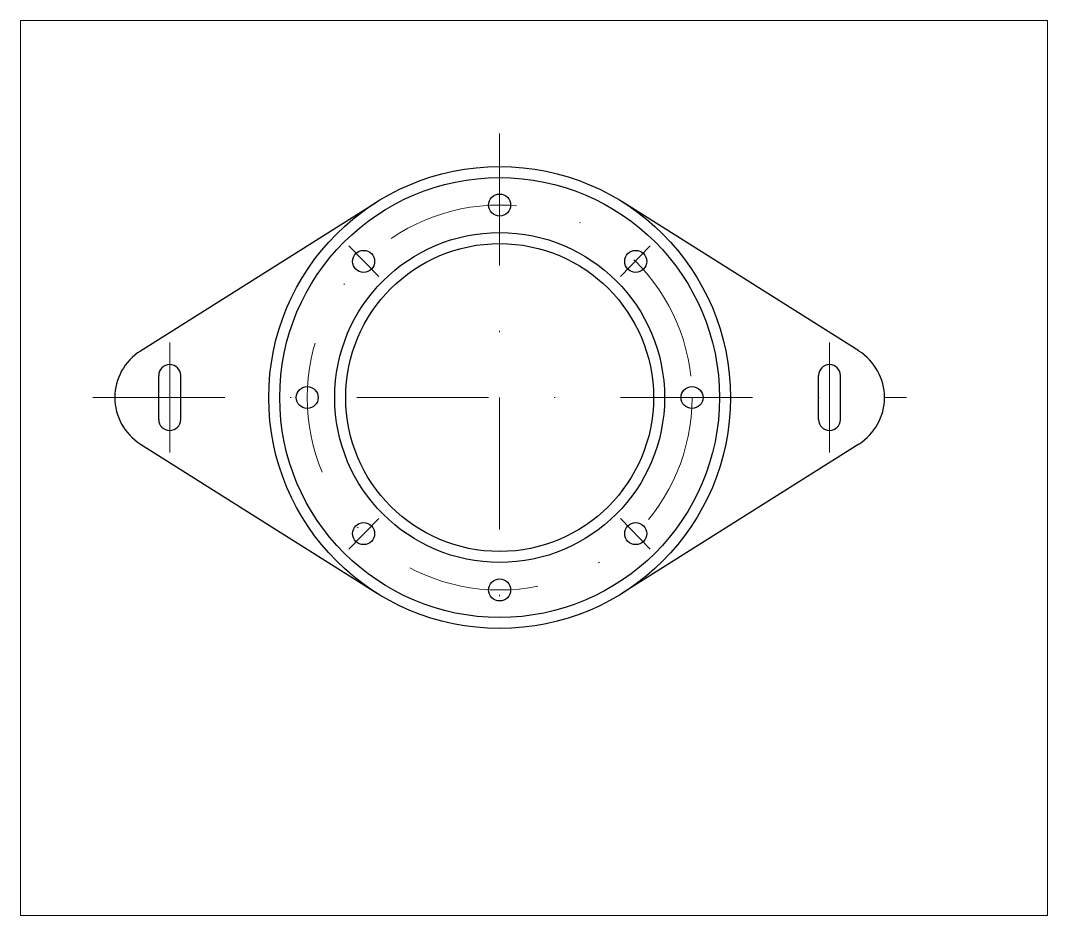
# Paper-space layout 'Layout1' of a CAD drawing. Header units: millimetres. Extents: x -20.6 to 72.8, y -72.7 to 8.7.
# The model-space entities are those that its viewports show. They can reach past a viewport. Long polylines and large blocks are cut down to what shows.
import ezdxf

# ---------------------------------------------------------------- set-up
doc = ezdxf.new("R2010")
doc.units = ezdxf.units.MM
doc.linetypes.add('DASHDOT', pattern=[24, 12, -5.95, 0.1, -5.95])
doc.layers.get('0').update_dxf_attribs({"color": 178, "lineweight": 25, "true_color": 0x000000})
doc.layers.add('center', color=1, linetype='DASHDOT', lineweight=9, true_color=0xff0000)

msp = doc.modelspace()

# ---------------------------------------------------------------- linework, layer by layer
for p, q in [((-32.667, 4.23), (-11.2, 17.764)), ((32.667, 4.23), (11.2, 17.764)), ((-31, -2), (-31, 2)), ((-29, -2), (-29, 2)), ((29, -2), (29, 2)), ((31, -2), (31, 2)), ((-32.667, -4.23), (-11.2, -17.764)), ((32.667, -4.23), (11.2, -17.764))]:
    msp.add_line(p, q)
for centre, radius in [((0, 0), 21), ((0, 0), 20), ((0, 17.5), 1), ((0, 0), 15), ((0, 0), 14), ((-12.374, 12.374), 1), ((12.374, 12.374), 1), ((-17.5, 0), 1), ((17.5, 0), 1), ((-12.374, -12.374), 1), ((12.374, -12.374), 1), ((0, -17.5), 1)]:
    msp.add_circle(centre, radius)
for centre, radius, start, end in [((-30, 0), 5, 122.23095, 237.76905), ((30, 0), 5, 302.23095, 57.76905), ((-30, 2), 1, 0, 180), ((30, 2), 1, 0, 180), ((-30, -2), 1, 180, 0), ((30, -2), 1, 180, 0)]:
    msp.add_arc(centre, radius, start, end)
at = {"layer": 'center'}
for p, q in [((0, 24), (0, -24)), ((-11, 11), (-13.7, 13.8)), ((11, 11), (13.7, 13.8)), ((-30, 5), (-30, -5)), ((30, 5), (30, -5)), ((-37, 0), (37, 0)), ((-11, -11), (-13.7, -13.8)), ((11, -11), (13.7, -13.8))]:
    msp.add_line(p, q, dxfattribs=at)
msp.add_circle((0, 0), 17.5, dxfattribs=at)

psp = doc.layouts.get("Layout1")

# ---------------------------------------------------------------- viewports
at = {"layer": '0'}
psp.add_viewport(center=(26.099, -32), size=(93.397, 81.36574), view_center_point=(3.127, -6.408), view_height=81.36574, dxfattribs=at)

doc.saveas('drawing.dxf')
